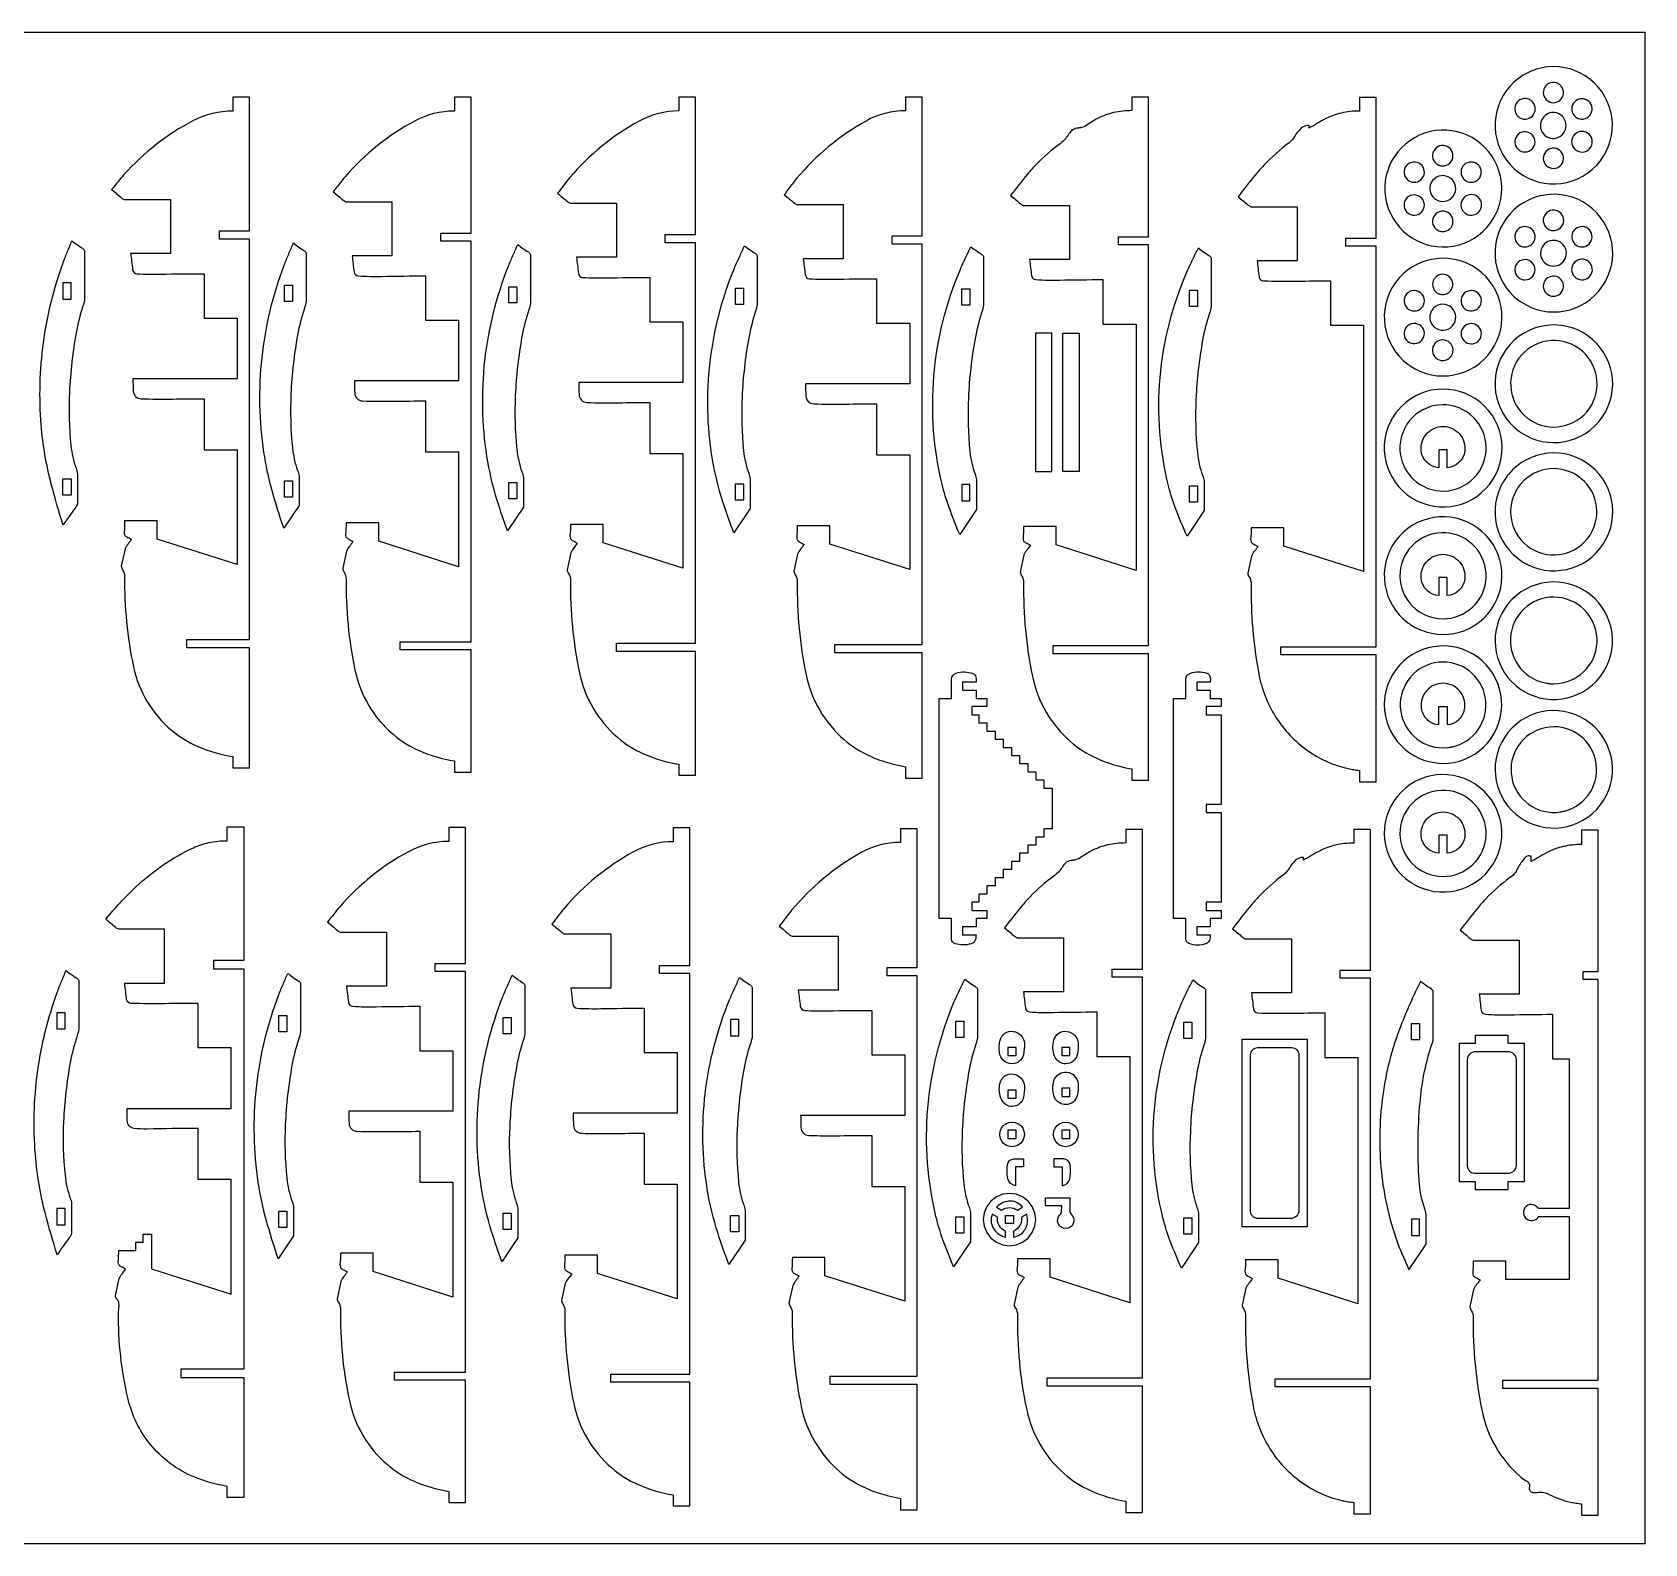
# Model space of a CAD drawing. Extents: x -115 to 90, y -19 to 73.
# Drawn here: x -8.9 to 90, y -19.3 to 73.4 of the extents above; entities that cross this region are included whole.
import ezdxf

# ---------------------------------------------------------------- set-up
doc = ezdxf.new("R2010")
doc.units = 0
doc.header["$MEASUREMENT"] = 0
doc.layers.get('0').update_dxf_attribs({"linetype": 'CONTINUOUS'})
doc.layers.add('LAYER_1', color=18, linetype='CONTINUOUS')

msp = doc.modelspace()

# ---------------------------------------------------------------- linework, layer by layer
msp.add_lwpolyline([(89.953, 73.396), (89.953, -19.314), (-114.925, -19.314), (-114.925, 73.396)], close=True)
at = {"layer": 'LAYER_1'}
for points in [[(82.505, 70.761, 0.988009), (86.166, 64.57, 0.987952), (82.656, 70.848, 0.00606), (82.58, 70.806, 0.006032)], [(84.229, 69.087, 0.951083), (84.536, 70.287, 0.952097), (84.111, 69.123, 0.024539), (84.17, 69.102, 0.025072)], [(3.391, 28.964), (3.391, 28.273), (4.412, 28.273), (4.412, 35.642), (0.563, 35.642), (0.563, 36.142), (4.412, 36.142), (4.412, 60.71), (2.563, 60.71), (2.563, 61.21), (4.412, 61.21), (4.412, 69.417), (3.391, 69.417), (3.391, 68.562, 0.120914), (0.943, 67.962, 0.090688), (-3.29, 64.661, 0.01458), (-3.673, 64.205, -0.00486), (-4.047, 63.742, -0.016502), (-3.436, 63.234, 0.09933), (-3.264, 63.134), (-0.436, 63.134), (-0.436, 59.817), (-2.881, 59.817, 0.001901), (-2.761, 58.837, 0.360444), (-2.491, 58.584, 0.020886), (-1.053, 58.555, -0.005414), (1.62, 58.584), (1.62, 55.859), (3.646, 55.859), (3.646, 52.147), (-2.738, 52.147, 0.008503), (-2.721, 51.394, 0.393252), (-2.238, 50.914, 0.012272), (-0.309, 50.898, -0.004091), (1.62, 50.914), (1.62, 47.79), (3.646, 47.79), (3.646, 40.748), (-1.25, 42.311), (-1.25, 43.432), (-3.247, 43.432, -0.024568), (-3.281, 42.738, 0.148453), (-3.247, 42.567, 0.167335), (-3.118, 42.447, -0.043011), (-2.831, 42.29, -0.023258), (-3.041, 42.005, 0.069876), (-3.223, 41.702), (-3.455, 40.649, 0.112299), (-3.372, 40.427, -0.149806), (-3.249, 40.006, 0.056062), (-2.704, 34.473, 0.166377), (-0.373, 30.585, 0.07368), (1.231, 29.593, 0.061659)], [(16.97, 28.697), (16.97, 28.004), (17.991, 28.004), (17.991, 35.509), (13.642, 35.509), (13.642, 36.009), (17.991, 36.009), (17.991, 60.576), (16.142, 60.576), (16.142, 61.076), (17.991, 61.076), (17.991, 69.417), (16.97, 69.417), (16.97, 68.562, 0.123894), (14.533, 67.949, 0.091131), (10.289, 64.553, 0.014529), (9.906, 64.084, -0.004843), (9.532, 63.608, -0.016502), (10.143, 63.101, 0.09933), (10.315, 63.001), (13.143, 63.001), (13.143, 59.683), (10.699, 59.683, 0.001901), (10.818, 58.703, 0.360444), (11.088, 58.45, 0.020886), (12.527, 58.421, -0.005414), (15.199, 58.45), (15.199, 55.726), (17.225, 55.726), (17.225, 52.013), (10.841, 52.013, 0.008503), (10.858, 51.26, 0.393252), (11.341, 50.78, 0.012272), (13.27, 50.765, -0.004091), (15.199, 50.78), (15.199, 47.656), (17.225, 47.656), (17.225, 40.615), (12.329, 42.177), (12.329, 43.299), (10.332, 43.299, -0.024568), (10.298, 42.605, 0.148453), (10.332, 42.434, 0.167335), (10.462, 42.314, -0.043011), (10.748, 42.156, -0.023258), (10.538, 41.871, 0.069876), (10.356, 41.568), (10.125, 40.515, 0.111597), (10.207, 40.293, -0.149055), (10.33, 39.87, 0.055297), (10.875, 34.265, 0.165637), (13.206, 30.338, 0.074052), (14.812, 29.333, 0.062267)], [(30.728, 28.498), (30.728, 27.829), (31.749, 27.829), (31.749, 35.416), (26.9, 35.416), (26.9, 35.916), (31.749, 35.916), (31.749, 60.483), (29.9, 60.483), (29.9, 60.983), (31.749, 60.983), (31.749, 69.423), (30.728, 69.423), (30.728, 68.57, 0.126119), (28.299, 67.947, 0.091419), (24.047, 64.479, 0.014484), (23.664, 64.001, -0.004828), (23.29, 63.515, -0.016502), (23.901, 63.008, 0.09933), (24.073, 62.907), (26.901, 62.907), (26.901, 59.59), (24.457, 59.59, 0.001901), (24.576, 58.61, 0.360444), (24.846, 58.357, 0.020886), (26.285, 58.328, -0.005414), (28.957, 58.357), (28.957, 55.633), (30.983, 55.633), (30.983, 51.92), (24.599, 51.92, 0.008503), (24.616, 51.167, 0.393252), (25.099, 50.687, 0.012272), (27.028, 50.671, -0.004091), (28.957, 50.687), (28.957, 47.563), (30.983, 47.563), (30.983, 40.522), (26.087, 42.084), (26.087, 43.206), (24.09, 43.206, -0.024568), (24.056, 42.512, 0.148453), (24.09, 42.34, 0.167335), (24.22, 42.22, -0.043011), (24.506, 42.063, -0.023258), (24.296, 41.778, 0.069876), (24.114, 41.475), (23.883, 40.422, 0.111047), (23.965, 40.199, -0.148469), (24.088, 39.774, 0.054707), (24.632, 34.113, 0.165051), (26.964, 30.154, 0.074339), (28.572, 29.14, 0.062744)], [(44.63, 28.343), (44.63, 27.651), (45.651, 27.651), (45.651, 35.333), (40.302, 35.333), (40.302, 35.833), (45.651, 35.833), (45.651, 60.4), (43.802, 60.4), (43.802, 60.9), (45.651, 60.9), (45.651, 69.417), (44.63, 69.417), (44.63, 68.581, 0.128191), (42.209, 67.95, 0.091656), (37.949, 64.415, 0.014439), (37.566, 63.927, -0.004813), (37.192, 63.432, -0.016502), (37.803, 62.925, 0.09933), (37.975, 62.824), (40.803, 62.824), (40.803, 59.507), (38.359, 59.507, 0.001901), (38.478, 58.527, 0.360444), (38.748, 58.274, 0.020886), (40.187, 58.245, -0.005414), (42.859, 58.274), (42.859, 55.55), (44.885, 55.55), (44.885, 51.837), (38.501, 51.837, 0.008503), (38.518, 51.084, 0.393252), (39.001, 50.604, 0.012272), (40.93, 50.588, -0.004091), (42.859, 50.604), (42.859, 47.48), (44.885, 47.48), (44.885, 40.439), (39.989, 42.001), (39.989, 43.123), (37.992, 43.123, -0.024568), (37.958, 42.429, 0.148453), (37.992, 42.258, 0.167335), (38.122, 42.137, -0.043011), (38.408, 41.98, -0.023258), (38.198, 41.695, 0.069876), (38.016, 41.392), (37.785, 40.339, 0.110668), (37.867, 40.115, -0.148065), (37.99, 39.69, 0.054306), (38.534, 33.989, 0.164645), (40.866, 30.009, 0.074533), (42.475, 28.987, 0.063073)], [(58.507, 28.215), (58.507, 27.523), (59.528, 27.523), (59.528, 35.28), (53.679, 35.28), (53.679, 35.78), (59.528, 35.78), (59.528, 60.348), (57.679, 60.348), (57.679, 60.848), (59.528, 60.848), (59.528, 69.417), (58.507, 69.417), (58.507, 68.587, 0.055186), (57.387, 68.463, 0.062108), (56.444, 68.124, 0.040613), (55.797, 67.728, -0.093941), (55.428, 67.552, -0.04904), (55.231, 67.521, 0.136038), (54.882, 67.401, 0.102185), (54.649, 67.159, -0.031844), (54.452, 66.887, -0.063453), (54.101, 66.557, 0.043886), (52.646, 65.292, 0.019557), (52.104, 64.686, 0.009538), (51.069, 63.379, -0.016502), (51.68, 62.872, 0.09933), (51.852, 62.772), (54.68, 62.772), (54.68, 59.455), (52.235, 59.455, 0.001901), (52.355, 58.475, 0.360444), (52.624, 58.222, 0.020886), (54.063, 58.193, -0.005414), (56.736, 58.222), (56.736, 55.497), (58.762, 55.497), (58.762, 40.386), (53.865, 41.948), (53.865, 43.07), (51.869, 43.07, -0.024568), (51.835, 42.376, 0.148453), (51.869, 42.205, 0.167335), (51.998, 42.085, -0.043011), (52.285, 41.927, -0.023258), (52.075, 41.643, 0.069876), (51.893, 41.34), (51.661, 40.286, 0.110282), (51.744, 40.062, -0.147653), (51.867, 39.635, 0.053899), (52.411, 33.894, 0.164226), (54.743, 29.892, 0.07473), (56.354, 28.864, 0.063409)], [(72.459, 28.114), (72.459, 27.421), (73.481, 27.421), (73.481, 35.205), (67.632, 35.205), (67.632, 35.705), (73.481, 35.705), (73.481, 60.273), (71.632, 60.273), (71.632, 60.773), (73.481, 60.773), (73.481, 69.39), (72.459, 69.39), (72.459, 68.563, 0.055709), (71.34, 68.437, 0.062568), (70.396, 68.096, 0.016607), (69.885, 67.812, -0.005535), (69.38, 67.518), (69.38, 67.685, 0.187803), (68.866, 67.484, 0.077073), (68.49, 67.014, -0.099826), (68.147, 66.622, 0.038946), (66.598, 65.236, 0.019538), (66.057, 64.624, 0.009517), (65.021, 63.304, -0.016502), (65.632, 62.797, 0.09933), (65.804, 62.697), (68.633, 62.697), (68.633, 59.38), (66.188, 59.38, 0.001354), (66.305, 58.396, 0.370222), (66.577, 58.147, 0.011951), (68.633, 58.13, -0.003984), (70.689, 58.147), (70.689, 55.422), (72.715, 55.422), (72.715, 40.311), (67.818, 41.873), (67.818, 42.995), (65.821, 42.995, -0.024568), (65.787, 42.301, 0.148453), (65.821, 42.13, 0.167335), (65.951, 42.01, -0.043011), (66.237, 41.852, -0.023258), (66.028, 41.568, 0.069876), (65.845, 41.265), (65.614, 40.211, 0.110147), (65.697, 39.987, -0.14751), (65.819, 39.56, 0.048821), (66.284, 34.066, 0.095133), (67.318, 31.412, 0.097671), (69.267, 29.345, 0.101051), (71.777, 28.228, 0.019106), (72.117, 28.167, -0.006368)], [(82.296, 68.15, 0.950953), (82.98, 69.209, 0.951079), (82.193, 68.224, 0.025074), (82.243, 68.184, 0.02514)], [(86.32, 69.276, 0.95326), (85.828, 68.13, 0.952598), (86.428, 69.224, 0.024277), (86.375, 69.252, 0.023929)], [(83.698, 68.125, 0.770665), (84.673, 66.956, 0.751593), (84.435, 68.47, 0.141818), (84.036, 68.408, 0.129519)], [(80.901, 65.207, 0.927864), (74.129, 62.923, 0.927971), (81.165, 64.173, 0.03736), (81.072, 64.7, 0.037418)], [(82.281, 66.142, 0.952593), (82.98, 67.166, 0.95157), (82.184, 66.215, 0.024816), (82.23, 66.177, 0.024279)], [(85.788, 66.133, 0.975077), (86.449, 67.214, 0.97506), (85.735, 66.168, 0.012628), (85.761, 66.15, 0.012619)], [(77.217, 65.304, 0.976251), (77.943, 66.326, 0.976386), (77.169, 65.34, 0.011948), (77.193, 65.321, 0.012017)], [(84.111, 65.09, 0.952097), (84.65, 66.211, 0.952996), (84.005, 65.148, 0.024067), (84.057, 65.116, 0.024539)], [(75.454, 64.308, 0.975058), (76.209, 65.301, 0.975249), (75.405, 64.347, 0.012531), (75.429, 64.326, 0.012628)], [(78.986, 64.281, 0.976042), (79.661, 65.326, 0.975782), (78.936, 64.315, 0.012257), (78.96, 64.298, 0.012124)], [(77.124, 63.149, 0.976252), (78.044, 64.444, 0.976388), (77.063, 63.195, 0.011947), (77.093, 63.171, 0.012016)], [(75.493, 62.265, 0.976043), (76.168, 63.309, 0.975784), (75.443, 62.299, 0.012256), (75.467, 62.281, 0.012124)], [(79, 62.256, 0.975077), (79.661, 63.337, 0.97506), (78.946, 62.291, 0.012628), (78.973, 62.273, 0.012619)], [(82.359, 56.856, 0.988058), (86.471, 62.788, 0.988098), (82.218, 56.957, 0.005987), (82.288, 56.906, 0.006007)], [(77.217, 61.271, 0.976253), (77.943, 62.293, 0.976387), (77.169, 61.307, 0.011947), (77.193, 61.288, 0.012016)], [(84.005, 61.34, 0.976251), (84.732, 62.361, 0.976386), (83.957, 61.376, 0.011948), (83.981, 61.357, 0.012017)], [(82.711, 60.233, 0.953254), (82.564, 61.472, 0.952591), (82.591, 60.225, 0.02428), (82.651, 60.226, 0.023933)], [(85.882, 60.264, 0.953252), (86.374, 61.411, 0.952591), (85.774, 60.317, 0.02428), (85.826, 60.288, 0.023933)], [(-7.02, 43.17, -0.013239), (-7.744, 45.668, -0.043697), (-8.362, 49.308, -0.053791), (-8.227, 54.348, -0.053644), (-7.019, 59.257, -0.011454), (-6.757, 59.932, 0.003818), (-6.483, 60.603, 0.022773), (-5.834, 60.145, -0.137471), (-5.7, 59.995), (-5.7, 57.016, -0.040609), (-5.802, 56.602, 0.035851), (-6.224, 54.953, 0.033236), (-6.632, 51.336, 0.03671), (-6.541, 48.04, 0.061524), (-6.226, 46.656, -0.045424), (-6.136, 46.313), (-6.136, 44.494, -0.088476), (-6.281, 44.21, 0.014709)], [(6.514, 42.969, -0.013442), (5.778, 45.347, -0.031361), (5.293, 47.618, -0.063908), (5.176, 53.425, -0.063498), (6.533, 59.111, -0.011797), (6.809, 59.792, 0.003932), (7.096, 60.47, 0.022773), (7.746, 60.011, -0.137471), (7.879, 59.862), (7.879, 56.882, -0.040609), (7.777, 56.469, 0.035851), (7.355, 54.819, 0.033236), (6.947, 51.202, 0.03671), (7.038, 47.907, 0.061524), (7.353, 46.523, -0.045424), (7.443, 46.18), (7.443, 44.361)], [(20.227, 42.808, -0.011516), (19.598, 44.667, -0.0375), (18.964, 47.397, -0.06631), (18.841, 53.256, -0.065612), (20.264, 59.004, -0.012128), (20.553, 59.693, 0.004042), (20.854, 60.376, 0.022773), (21.504, 59.918, -0.137471), (21.637, 59.769), (21.637, 56.789, -0.040609), (21.535, 56.376, 0.035851), (21.113, 54.726, 0.033236), (20.705, 51.109, 0.03671), (20.796, 47.814, 0.061524), (21.111, 46.43, -0.045424), (21.201, 46.086), (21.201, 44.268)], [(83.977, 59.145, 0.76203), (85.035, 60.246, 0.762047), (83.563, 59.841, 0.135044), (83.674, 59.436, 0.135054)], [(34.102, 42.684, -0.010872), (33.434, 44.596, -0.038507), (32.776, 47.314, -0.069407), (32.649, 53.164, -0.068298), (34.138, 58.921, -0.012539), (34.441, 59.61, 0.004179), (34.756, 60.294, 0.022773), (35.406, 59.835, -0.137471), (35.539, 59.686), (35.539, 56.706, -0.040609), (35.437, 56.293, 0.035851), (35.015, 54.643, 0.033236), (34.607, 51.026, 0.03671), (34.698, 47.731, 0.061524), (35.013, 46.347, -0.045424), (35.103, 46.004), (35.103, 44.185)], [(47.951, 42.591, -0.010271), (47.3, 44.254, -0.02917), (46.871, 45.671, -0.080322), (46.368, 52.301, -0.079073), (47.99, 58.855, -0.01281), (48.305, 59.551, 0.00427), (48.633, 60.241, 0.022773), (49.282, 59.782, -0.137471), (49.416, 59.633), (49.416, 56.653, -0.040609), (49.314, 56.24, 0.035851), (48.892, 54.59, 0.033236), (48.484, 50.973, 0.03671), (48.575, 47.678, 0.061524), (48.89, 46.294, -0.045424), (48.98, 45.951), (48.98, 44.132)], [(61.889, 42.493, -0.011294), (61.209, 44.139, -0.031243), (60.757, 45.569, -0.083122), (60.237, 52.205, -0.081524), (61.918, 58.778, -0.013123), (62.245, 59.475, 0.004374), (62.585, 60.166, 0.022773), (63.235, 59.707, -0.137471), (63.368, 59.558), (63.368, 56.578, -0.040609), (63.266, 56.165, 0.035851), (62.845, 54.515, 0.033236), (62.437, 50.898, 0.03671), (62.527, 47.603, 0.061524), (62.842, 46.219, -0.045424), (62.932, 45.876), (62.932, 44.057)], [(75.571, 52.932, 0.988058), (79.683, 58.864, 0.988098), (75.43, 53.032, 0.005987), (75.5, 52.981, 0.006007)], [(82.281, 58.3, 0.952593), (82.98, 59.324, 0.95157), (82.184, 58.374, 0.024816), (82.23, 58.335, 0.024279)], [(85.845, 58.263, 0.950904), (86.424, 59.393, 0.950919), (85.735, 58.327, 0.025158), (85.788, 58.292, 0.025166)], [(77.381, 57.336, 0.975507), (77.778, 58.511, 0.975784), (77.323, 57.357, 0.012257), (77.352, 57.346, 0.012399)], [(84.111, 57.249, 0.952097), (84.65, 58.369, 0.952996), (84.005, 57.307, 0.024067), (84.057, 57.275, 0.024539)], [(75.777, 57.548, 0.976251), (75.834, 56.301, 0.976041), (75.837, 57.55, 0.012125), (75.807, 57.55, 0.012017)], [(79.587, 57.487, 0.976254), (79.013, 56.377, 0.976045), (79.64, 57.458, 0.012123), (79.614, 57.473, 0.012015)], [(76.956, 56.42, 0.976389), (78.159, 55.378, 0.976435), (77.007, 56.476, 0.011923), (76.98, 56.449, 0.011947)], [(75.623, 55.502, 0.975244), (75.986, 54.316, 0.975502), (75.683, 55.518, 0.012401), (75.652, 55.511, 0.012533)], [(79.78, 54.493, 0.975245), (78.873, 55.339, 0.975503), (79.737, 54.449, 0.0124), (79.759, 54.471, 0.012532)], [(82.36, 48.844, 0.988058), (86.47, 54.774, 0.988098), (82.219, 48.944, 0.005987), (82.289, 48.893, 0.006007)], [(77.502, 54.522, 0.975054), (77.598, 53.26, 0.975033), (77.566, 54.525, 0.012641), (77.534, 54.524, 0.012631)], [(82.895, 49.637, 0.988058), (85.916, 53.994, 0.988098), (82.792, 49.711, 0.005987), (82.843, 49.673, 0.006007)], [(74.7, 50.057, 0.988098), (80.434, 45.661, 0.988127), (74.807, 50.193, 0.005972), (74.753, 50.125, 0.005987)], [(75.324, 49.273, 0.988009), (79.811, 46.472, 0.988058), (75.393, 49.38, 0.006007), (75.358, 49.327, 0.006032)], [(77.334, 46.681, -0.359653), (76.25, 47.707, -0.450586), (77.584, 49.216, -0.450586), (78.918, 47.707, -0.359653), (77.834, 46.681), (77.834, 47.789), (77.334, 47.789)], [(81.488, 46.14, 0.988098), (87.222, 41.744, 0.988127), (81.595, 46.276, 0.005972), (81.541, 46.208, 0.005987)], [(82.112, 45.356, 0.988009), (86.599, 42.555, 0.988058), (82.181, 45.463, 0.006007), (82.146, 45.41, 0.006032)], [(75.571, 37.078, 0.988058), (79.682, 43.008, 0.988098), (75.43, 37.178, 0.005987), (75.5, 37.127, 0.006007)], [(76.325, 37.739, 0.976041), (78.956, 42.316, 0.97625), (76.107, 37.871, 0.012018), (76.215, 37.802, 0.012125)], [(77.834, 38.84), (77.834, 39.948), (77.334, 39.948), (77.334, 38.84, -0.359653), (76.25, 39.865, -0.450586), (77.584, 41.374, -0.450586), (78.918, 39.865, -0.359653)], [(82.506, 32.996, 0.988009), (86.32, 39.107, 0.988058), (82.36, 33.09, 0.006007), (82.432, 33.042, 0.006032)], [(84.372, 33.432, 0.951003), (84.639, 38.734, 0.950547), (83.839, 33.486, 0.025353), (84.103, 33.446, 0.025114)], [(74.004, 32.517, 0.987451), (81.157, 31.699, 0.987494), (74.026, 32.697, 0.006292), (74.014, 32.607, 0.006314)], [(78.37, 29.626, 0.951154), (77.064, 34.711, 0.951092), (77.854, 29.521, 0.025067), (78.114, 29.561, 0.025034)], [(47.452, 19.035), (46.702, 19.035), (46.702, 32.534), (47.452, 32.534), (47.452, 33.713, -0.318505), (47.728, 34.082, -0.166858), (48.765, 34.065, -0.271814), (48.948, 33.844, -0.055395), (48.956, 33.689, 0.018448), (48.952, 33.534), (48.119, 33.534), (48.119, 33.034), (48.952, 33.034), (48.952, 32.534), (49.619, 32.534), (49.619, 32.034), (48.694, 32.034), (48.694, 31.534), (49.119, 31.534), (49.119, 31.034), (49.619, 31.034), (49.619, 30.534), (50.119, 30.534), (50.119, 30.034), (50.619, 30.034), (50.619, 29.534), (51.119, 29.534), (51.119, 29.034), (51.619, 29.034), (51.619, 28.534), (52.119, 28.534), (52.119, 28.034), (52.619, 28.034), (52.619, 27.534), (53.119, 27.534), (53.119, 27.034), (53.619, 27.034), (53.619, 24.535), (53.119, 24.535), (53.119, 24.035), (52.619, 24.035), (52.619, 23.535), (52.119, 23.535), (52.119, 23.035), (51.619, 23.035), (51.619, 22.535), (51.119, 22.535), (51.119, 22.035), (50.619, 22.035), (50.619, 21.535), (50.119, 21.535), (50.119, 21.035), (49.619, 21.035), (49.619, 20.535), (49.119, 20.535), (49.119, 20.035), (48.694, 20.035), (48.694, 19.535), (49.619, 19.535), (49.619, 19.035), (48.952, 19.035), (48.952, 18.535), (48.119, 18.535), (48.119, 18.035), (48.952, 18.035, -0.058741), (48.915, 17.751, -0.262403), (48.663, 17.487, -0.151606), (47.665, 17.492, -0.313078), (47.452, 17.767)], [(61.817, 19.035), (61.067, 19.035), (61.067, 32.534), (61.817, 32.534), (61.817, 33.712, -0.315468), (62.092, 34.083, -0.159693), (63.096, 34.088, -0.311948), (63.317, 33.802, -0.019147), (63.319, 33.668, 0.006382), (63.317, 33.534), (62.484, 33.534), (62.484, 33.034), (63.317, 33.034), (63.317, 32.534), (63.984, 32.534), (63.984, 32.034), (63.059, 32.034), (63.059, 31.534), (63.984, 31.534), (63.984, 26.035), (63.059, 26.035), (63.059, 25.535), (63.984, 25.535), (63.984, 20.035), (63.059, 20.035), (63.059, 19.535), (63.984, 19.535), (63.984, 19.035), (63.317, 19.035), (63.317, 18.535), (62.484, 18.535), (62.484, 18.035), (63.317, 18.035, -0.076057), (63.267, 17.709, -0.22246), (63.083, 17.507, -0.195575), (62.007, 17.502, -0.292641), (61.817, 17.767)], [(77.334, 30.927), (77.334, 32.035), (77.834, 32.035), (77.834, 30.927, 0.358569), (78.916, 31.955, 0.450586), (77.584, 33.462, 0.450586), (76.25, 31.953, 0.359653)], [(82.506, 25.107, 0.988009), (86.32, 31.218, 0.988058), (82.36, 25.201, 0.006007), (82.432, 25.153, 0.006032)], [(85.032, 25.626, 0.975264), (83.852, 30.741, 0.975245), (84.775, 25.573, 0.012533), (84.904, 25.597, 0.012523)], [(75.717, 21.183, 0.988009), (79.532, 27.293, 0.988058), (75.571, 21.276, 0.006007), (75.644, 21.229, 0.006032)], [(76.325, 21.937, 0.976041), (78.956, 26.514, 0.97625), (76.107, 22.069, 0.012018), (76.215, 22, 0.012125)], [(77.834, 23.038), (77.834, 24.146), (77.334, 24.146), (77.334, 23.038, -0.359653), (76.25, 24.064, -0.450586), (77.584, 25.573, -0.450586), (78.916, 24.066, -0.358569)], [(3.03, -16.483), (3.03, -15.792, -0.056886), (1.055, -15.237, -0.127756), (-1.703, -13.175, -0.110695), (-3.031, -10.455, -0.061941), (-3.62, -5.122, -0.033287), (-3.595, -4.81, 0.097482), (-3.61, -4.498, 0.135264), (-3.718, -4.305, -0.162894), (-3.815, -4.107), (-3.584, -3.054, -0.069876), (-3.401, -2.751, 0.023258), (-3.192, -2.466, 0.043011), (-3.478, -2.309, -0.167335), (-3.607, -2.189, -0.148453), (-3.642, -2.017, 0.024568), (-3.607, -1.324), (-2.569, -1.324), (-2.569, -0.824), (-2.111, -0.824), (-2.111, -0.324), (-1.611, -0.324), (-1.611, -2.445), (3.286, -4.007), (3.286, 3.034), (1.26, 3.034), (1.26, 6.158, 0.006), (-1.879, 6.12, -0.038744), (-2.664, 6.162, -0.373498), (-3.095, 6.649, -0.002521), (-3.098, 7.391), (3.286, 7.391), (3.286, 11.103), (1.26, 11.103), (1.26, 13.828, 0.003984), (-0.796, 13.812, -0.011951), (-2.852, 13.828, -0.370222), (-3.124, 14.077, -0.001354), (-3.241, 15.061), (-0.796, 15.061), (-0.796, 18.378), (-3.625, 18.378, -0.09933), (-3.797, 18.479, 0.016502), (-4.408, 18.986, -0.0307), (-2.552, 20.977, -0.080375), (0.967, 23.378, -0.058507), (1.906, 23.691, -0.051201), (3.03, 23.807), (3.03, 24.661), (4.052, 24.661), (4.052, 16.454), (2.203, 16.454), (2.203, 15.954), (4.052, 15.954), (4.052, -8.614), (0.203, -8.614), (0.203, -9.114), (4.052, -9.114), (4.052, -16.483)], [(16.625, -16.1), (16.625, -16.792), (17.646, -16.792), (17.646, -9.288), (13.297, -9.288), (13.297, -8.788), (17.646, -8.788), (17.646, 15.78), (15.797, 15.78), (15.797, 16.28), (17.646, 16.28), (17.646, 24.62), (16.625, 24.62), (16.625, 23.765, 0.123894), (14.188, 23.152, 0.091131), (9.944, 19.757, 0.014529), (9.561, 19.288, -0.004843), (9.187, 18.811, -0.016502), (9.798, 18.304, 0.09933), (9.97, 18.204), (12.798, 18.204), (12.798, 14.886), (10.353, 14.886, 0.001901), (10.473, 13.906, 0.360444), (10.743, 13.653, 0.020886), (12.181, 13.624, -0.005414), (14.854, 13.653), (14.854, 10.929), (16.88, 10.929), (16.88, 7.216), (10.496, 7.216, 0.008503), (10.513, 6.463, 0.393252), (10.996, 5.983, 0.012272), (12.925, 5.968, -0.004091), (14.854, 5.983), (14.854, 2.859), (16.88, 2.859), (16.88, -4.182), (11.984, -2.62), (11.984, -1.498), (9.987, -1.498, -0.024568), (9.953, -2.192, 0.148453), (9.987, -2.363, 0.167335), (10.116, -2.483, -0.043011), (10.403, -2.641, -0.023258), (10.193, -2.926, 0.069876), (10.011, -3.229), (9.779, -4.282, 0.111597), (9.862, -4.504, -0.149055), (9.985, -4.927, 0.055297), (10.53, -10.532, 0.165637), (12.861, -14.459, 0.074052), (14.467, -15.464, 0.062267)], [(30.383, -16.323), (30.383, -16.992), (31.404, -16.992), (31.404, -9.406), (26.555, -9.406), (26.555, -8.906), (31.404, -8.906), (31.404, 15.662), (29.555, 15.662), (29.555, 16.162), (31.404, 16.162), (31.404, 24.602), (30.383, 24.602), (30.383, 23.749, 0.126119), (27.954, 23.126, 0.091419), (23.702, 19.658, 0.014484), (23.319, 19.18, -0.004828), (22.945, 18.694, -0.016502), (23.556, 18.187, 0.09933), (23.728, 18.086), (26.557, 18.086), (26.557, 14.769), (24.112, 14.769, 0.001901), (24.231, 13.789, 0.360444), (24.501, 13.536, 0.020886), (25.94, 13.507, -0.005414), (28.612, 13.536), (28.612, 10.811), (30.638, 10.811), (30.638, 7.099), (24.254, 7.099, 0.008503), (24.271, 6.346, 0.393252), (24.754, 5.866, 0.012272), (26.683, 5.85, -0.004091), (28.612, 5.866), (28.612, 2.742), (30.638, 2.742), (30.638, -4.299), (25.742, -2.737), (25.742, -1.615), (23.745, -1.615, -0.024568), (23.711, -2.309, 0.148453), (23.745, -2.481, 0.167335), (23.875, -2.601, -0.043011), (24.161, -2.758, -0.023258), (23.951, -3.043, 0.069876), (23.769, -3.346), (23.538, -4.399, 0.111047), (23.62, -4.622, -0.148469), (23.743, -5.047, 0.054707), (24.288, -10.708, 0.165051), (26.619, -14.667, 0.074339), (28.227, -15.681, 0.062744)], [(44.328, -16.532), (44.328, -17.224), (45.35, -17.224), (45.35, -9.542), (40.001, -9.542), (40.001, -9.042), (45.35, -9.042), (45.35, 15.526), (43.501, 15.526), (43.501, 16.026), (45.35, 16.026), (45.35, 24.542), (44.328, 24.542), (44.328, 23.707, 0.128191), (41.907, 23.076, 0.091656), (37.648, 19.54, 0.014439), (37.264, 19.053, -0.004813), (36.89, 18.558, -0.016502), (37.501, 18.05, 0.09933), (37.673, 17.95), (40.502, 17.95), (40.502, 14.633), (38.057, 14.633, 0.001901), (38.177, 13.653, 0.360444), (38.446, 13.4, 0.020886), (39.885, 13.371, -0.005414), (42.558, 13.4), (42.558, 10.675), (44.584, 10.675), (44.584, 6.963), (38.2, 6.963, 0.008503), (38.217, 6.21, 0.393252), (38.7, 5.73, 0.012272), (40.629, 5.714, -0.004091), (42.558, 5.73), (42.558, 2.606), (44.584, 2.606), (44.584, -4.436), (39.687, -2.873), (39.687, -1.752), (37.691, -1.752, -0.024568), (37.657, -2.446, 0.148453), (37.691, -2.617, 0.167335), (37.82, -2.737, -0.043011), (38.107, -2.894, -0.023258), (37.897, -3.179, 0.069876), (37.714, -3.482), (37.483, -4.535, 0.110668), (37.566, -4.759, -0.148065), (37.689, -5.185, 0.054306), (38.233, -10.885, 0.164645), (40.565, -14.865, 0.074533), (42.174, -15.887, 0.063073)], [(58.133, -16.703), (58.133, -17.394), (59.155, -17.394), (59.155, -9.638), (53.306, -9.638), (53.306, -9.138), (59.155, -9.138), (59.155, 15.43), (57.306, 15.43), (57.306, 15.93), (59.155, 15.93), (59.155, 24.499), (58.133, 24.499), (58.133, 23.669, 0.055186), (57.013, 23.545, 0.062108), (56.07, 23.206, 0.040613), (55.423, 22.81, -0.093941), (55.054, 22.635, -0.04904), (54.858, 22.603, 0.136038), (54.508, 22.483, 0.102185), (54.276, 22.241, -0.031844), (54.079, 21.969, -0.063453), (53.728, 21.639, 0.043886), (52.272, 20.375, 0.019557), (51.731, 19.768, 0.009538), (50.695, 18.462, -0.016502), (51.306, 17.954, 0.09933), (51.478, 17.854), (54.307, 17.854), (54.307, 14.537), (51.862, 14.537, 0.001901), (51.982, 13.557, 0.360444), (52.251, 13.304, 0.020886), (53.69, 13.275, -0.005414), (56.363, 13.304), (56.363, 10.579), (58.389, 10.579), (58.389, -4.531), (53.492, -2.969), (53.492, -1.848), (51.496, -1.848, -0.024568), (51.462, -2.541, 0.148453), (51.496, -2.713, 0.167335), (51.625, -2.833, -0.043011), (51.912, -2.99, -0.023258), (51.702, -3.275, 0.069876), (51.519, -3.578), (51.288, -4.631, 0.110282), (51.371, -4.856, -0.147653), (51.494, -5.282, 0.053899), (52.037, -11.023, 0.164226), (54.37, -15.026, 0.07473), (55.98, -16.054, 0.063409)], [(72.114, -16.787), (72.114, -17.48), (73.136, -17.48), (73.136, -9.696), (67.287, -9.696), (67.287, -9.196), (73.136, -9.196), (73.136, 15.372), (71.287, 15.372), (71.287, 15.872), (73.136, 15.872), (73.136, 24.489), (72.114, 24.489), (72.114, 23.662, 0.055709), (70.995, 23.537, 0.062568), (70.051, 23.195, 0.016607), (69.54, 22.912, -0.005535), (69.035, 22.618), (69.035, 22.784, 0.187803), (68.521, 22.584, 0.077073), (68.145, 22.113, -0.099826), (67.802, 21.722, 0.038946), (66.253, 20.335, 0.019538), (65.712, 19.723, 0.009517), (64.676, 18.404, -0.016502), (65.287, 17.896, 0.09933), (65.459, 17.796), (68.288, 17.796), (68.288, 14.479), (65.843, 14.479, 0.001354), (65.96, 13.495, 0.370222), (66.232, 13.246, 0.011951), (68.288, 13.23, -0.003984), (70.344, 13.246), (70.344, 10.521), (72.37, 10.521), (72.37, -4.589), (67.473, -3.027), (67.473, -1.906), (65.477, -1.906, -0.024568), (65.442, -2.599, 0.148453), (65.477, -2.771, 0.167335), (65.606, -2.891, -0.043011), (65.893, -3.048, -0.023258), (65.683, -3.333, 0.069876), (65.5, -3.636), (65.269, -4.689, 0.110147), (65.352, -4.914, -0.14751), (65.474, -5.341, 0.048821), (65.939, -10.835, 0.095133), (66.973, -13.489, 0.097671), (68.922, -15.555, 0.101051), (71.432, -16.672, 0.019106), (71.772, -16.734, -0.006368)], [(86.074, -16.873), (86.074, -17.566), (87.096, -17.566), (87.096, -9.782), (81.247, -9.782), (81.247, -9.282), (87.096, -9.282), (87.096, 15.286), (86.171, 15.286), (86.171, 15.786), (87.096, 15.786), (87.096, 24.449), (86.074, 24.449), (86.074, 23.576, 0.055709), (84.955, 23.451, 0.062568), (84.011, 23.109, 0.016607), (83.5, 22.826, -0.005535), (82.995, 22.532), (82.995, 22.864, -0.049838), (82.874, 22.877, 0.150512), (82.752, 22.864, 0.124327), (82.58, 22.735, 0.036164), (82.166, 22.136, 0.043033), (82.098, 21.995, -0.081), (82.02, 21.86, -0.063602), (81.669, 21.526, 0.043917), (80.213, 20.25, 0.019538), (79.672, 19.637, 0.009517), (78.636, 18.318, -0.016502), (79.247, 17.811, 0.09933), (79.419, 17.71), (82.248, 17.71), (82.248, 14.393), (79.803, 14.393, 0.001901), (79.923, 13.413, 0.360444), (80.192, 13.16, 0.020886), (81.631, 13.131, -0.005414), (84.304, 13.16), (84.304, 10.435), (85.317, 10.435), (85.317, 1.255), (83.447, 1.255, -0.111646), (83.351, 1.333, 0.299689), (82.885, 1.487, 0.493145), (82.581, 0.754, 0.493146), (83.368, 0.651, 0.106759), (83.403, 0.706, -0.190421), (83.447, 0.754), (85.317, 0.754), (85.317, -3.113), (81.433, -3.113), (81.433, -1.991), (79.437, -1.991, -0.024568), (79.403, -2.685, 0.148453), (79.437, -2.857, 0.167335), (79.566, -2.977, -0.043011), (79.853, -3.134, -0.023258), (79.643, -3.419, 0.069876), (79.46, -3.722), (79.229, -4.775, 0.110147), (79.312, -5, -0.14751), (79.435, -5.427, 0.053758), (79.978, -11.182, 0.16408), (82.311, -15.192, 0.05944), (82.69, -15.451, -0.160144), (82.863, -15.628, -0.183247), (82.882, -15.839, 0.455203), (83.096, -16.163, 0.077788), (83.43, -16.155, -0.104068), (83.764, -16.165, -0.060217), (84.088, -16.286, 0.065154), (85.392, -16.758, 0.019106), (85.732, -16.82, -0.006368)], [(-7.38, -1.586, -0.013239), (-8.104, 0.912, -0.043697), (-8.722, 4.552, -0.053791), (-8.588, 9.592, -0.053644), (-7.38, 14.501, -0.011454), (-7.117, 15.176, 0.003818), (-6.844, 15.847, 0.022773), (-6.194, 15.389, -0.137471), (-6.061, 15.24), (-6.061, 12.26, -0.040609), (-6.162, 11.846, 0.035851), (-6.584, 10.197, 0.033236), (-6.992, 6.58, 0.03671), (-6.902, 3.285, 0.061524), (-6.587, 1.901, -0.045424), (-6.497, 1.557), (-6.497, -0.261, -0.088476), (-6.642, -0.546, 0.014709)], [(6.169, -1.828, -0.013442), (5.433, 0.55, -0.031361), (4.948, 2.821, -0.063908), (4.831, 8.628, -0.063498), (6.188, 14.314, -0.011797), (6.464, 14.996, 0.003932), (6.751, 15.673, 0.022773), (7.4, 15.214, -0.137471), (7.534, 15.065), (7.534, 12.085, -0.040609), (7.432, 11.672, 0.035851), (7.01, 10.022, 0.033236), (6.602, 6.405, 0.03671), (6.693, 3.11, 0.061524), (7.008, 1.726, -0.045424), (7.098, 1.383), (7.098, -0.436)], [(19.882, -2.013, -0.011516), (19.253, -0.154, -0.0375), (18.619, 2.576, -0.06631), (18.497, 8.435, -0.065612), (19.919, 14.183, -0.012128), (20.208, 14.872, 0.004042), (20.509, 15.555, 0.022773), (21.159, 15.097, -0.137471), (21.292, 14.948), (21.292, 11.968, -0.040609), (21.19, 11.554, 0.035851), (20.768, 9.905, 0.033236), (20.36, 6.288, 0.03671), (20.451, 2.993, 0.061524), (20.766, 1.609, -0.045424), (20.856, 1.265), (20.856, -0.553)], [(33.8, -2.19, -0.010872), (33.133, -0.279, -0.038507), (32.475, 2.439, -0.069407), (32.347, 8.29, -0.068298), (33.837, 14.047, -0.012539), (34.14, 14.736, 0.004179), (34.454, 15.419, 0.022773), (35.104, 14.961, -0.137471), (35.237, 14.811), (35.237, 11.832, -0.040609), (35.136, 11.418, 0.035851), (34.714, 9.769, 0.033236), (34.306, 6.152, 0.03671), (34.397, 2.856, 0.061524), (34.712, 1.472, -0.045424), (34.801, 1.129), (34.801, -0.69)], [(47.578, -2.327, -0.010271), (46.927, -0.664, -0.02917), (46.498, 0.753, -0.080322), (45.995, 7.383, -0.079073), (47.616, 13.938, -0.01281), (47.932, 14.633, 0.00427), (48.259, 15.323, 0.022773), (48.909, 14.865, -0.137471), (49.042, 14.715), (49.042, 11.736, -0.040609), (48.941, 11.322, 0.035851), (48.519, 9.673, 0.033236), (48.111, 6.056, 0.03671), (48.202, 2.761, 0.061524), (48.517, 1.376, -0.045424), (48.606, 1.033), (48.606, -0.785)], [(61.544, -2.407, -0.011294), (60.865, -0.761, -0.031243), (60.412, 0.669, -0.083122), (59.892, 7.304, -0.081524), (61.573, 13.877, -0.013123), (61.901, 14.574, 0.004374), (62.24, 15.265, 0.022773), (62.89, 14.807, -0.137471), (63.023, 14.658), (63.023, 11.678, -0.040609), (62.922, 11.264, 0.035851), (62.5, 9.615, 0.033236), (62.092, 5.998, 0.03671), (62.182, 2.703, 0.061524), (62.498, 1.319, -0.045424), (62.587, 0.975), (62.587, -0.843)], [(75.492, -2.512), (76.547, -0.929), (76.547, 0.889, 0.040603), (76.444, 1.299, -0.066272), (76.117, 2.957, -0.037569), (76.176, 7.747, -0.052115), (76.834, 11.142, -0.028888), (76.916, 11.364, 0.062959), (76.983, 11.592), (76.983, 14.572, 0.137471), (76.85, 14.721, -0.022773), (76.2, 15.179, 0.022058), (74.995, 12.456, 0.061061), (73.868, 8.049, 0.05736), (73.804, 3.489, 0.060338), (74.755, -0.742, 0.019759), (75.112, -1.632, -0.006586)], [(50.624, 10.346, -0.158121), (50.388, 10.809, -0.105364), (50.428, 11.577, -0.375734), (51.231, 12.115, -0.358437), (51.916, 11.385, -0.074434), (51.857, 10.677, -0.347857), (51.159, 10.124, -0.198912)], [(54.258, 10.15, -0.242064), (53.77, 10.593, -0.156462), (53.722, 11.577, -0.375734), (54.525, 12.115, -0.358437), (55.21, 11.385, -0.074434), (55.151, 10.677, -0.347857), (54.454, 10.124, -0.065543)], [(65.916, 0.769, -0.086912), (65.819, 0.906, -0.089743), (65.778, 1.062), (65.778, 10.695, -0.178174), (65.916, 10.99, -0.178183), (66.211, 11.127), (68.321, 11.126, -0.177858), (68.616, 10.99, -0.177847), (68.753, 10.695), (68.753, 1.143, -0.412204), (68.229, 0.628), (66.275, 0.629, -0.089745), (66.068, 0.669, -0.10441)], [(79.276, 3.485, -0.121971), (79.141, 3.651, -0.107253), (79.087, 3.888), (79.087, 10.372, -0.412583), (79.611, 10.888), (81.561, 10.888, -0.195775), (81.912, 10.738, -0.195775), (82.068, 10.385), (82.068, 3.899, -0.412174), (81.545, 3.389), (79.586, 3.389, -0.072292), (79.409, 3.417, -0.086912)], [(50.428, 8.959, -0.375734), (51.231, 9.497, -0.358437), (51.916, 8.767, -0.074434), (51.857, 8.059, -0.347857), (51.159, 7.507, -0.283338), (50.538, 7.89, -0.184085)], [(54.075, 7.723, -0.200547), (53.72, 8.19, -0.130054), (53.722, 9.074, -0.375734), (54.525, 9.612, -0.358437), (55.21, 8.882, -0.074434), (55.151, 8.174, -0.347857), (54.454, 7.622, -0.131652)], [(51.872, 4.305), (51.872, 3.805), (51.372, 3.805), (51.372, 2.643, -0.31942), (50.903, 3.078, -0.087202), (50.877, 3.936, -0.363622), (51.277, 4.295, -0.00811)], [(54.226, 2.643, 0.31942), (54.696, 3.078, 0.087202), (54.722, 3.936, 0.363622), (54.321, 4.295, 0.00811), (53.726, 4.305), (53.726, 3.805), (54.226, 3.805)], [(50.199, 1.326), (50.515, 1.143, -0.165101), (51.003, 1.309, -0.165101), (51.492, 1.143), (51.808, 1.326, 0.228333), (51.071, 1.698, 0.203688), (50.221, 1.355, 0.049127), (50.209, 1.341, -0.016364)], [(54.204, 1.409), (53.204, 1.409), (53.204, 1.909), (54.704, 1.909, -0.000937), (54.702, 1.123, 0.19988), (54.807, 0.868, -0.668179), (54.454, 0.014, -0.668179), (54.1, 0.868, 0.196195), (54.202, 1.111, 0.002603)], [(50.753, -0.501), (50.753, -0.136, -0.165101), (50.366, 0.204, -0.165101), (50.265, 0.71), (49.949, 0.893, 0.228333), (49.995, 0.068, 0.203688), (50.717, -0.497, 0.049127), (50.735, -0.5, -0.016364)], [(51.253, -0.501, 0.228333), (51.944, -0.049, 0.203688), (52.072, 0.859, 0.049127), (52.066, 0.876, -0.016364), (52.058, 0.893), (51.742, 0.71, -0.165101), (51.641, 0.204, -0.165101), (51.253, -0.136)]]:
    msp.add_lwpolyline(points, format="xyb", close=True, dxfattribs=at)
for points in [[(-7.035, 57.016), (-6.535, 57.016), (-6.535, 58.016), (-7.035, 58.016)], [(6.544, 56.882), (6.544, 57.883), (7.044, 57.883), (7.044, 56.882)], [(20.302, 56.789), (20.302, 57.79), (20.802, 57.79), (20.802, 56.789)], [(34.204, 56.706), (34.204, 57.707), (34.704, 57.707), (34.704, 56.706)], [(48.081, 56.653), (48.081, 57.654), (48.581, 57.654), (48.581, 56.653)], [(62.033, 56.578), (62.033, 57.579), (62.533, 57.579), (62.533, 56.578)], [(52.607, 46.445), (53.608, 46.445), (53.608, 54.945), (52.607, 54.945)], [(54.278, 46.445), (54.278, 54.945), (55.279, 54.945), (55.279, 46.445)], [(-7.035, 45.01), (-7.035, 46.01), (-6.535, 46.01), (-6.535, 45.01)], [(6.544, 44.876), (6.544, 45.877), (7.044, 45.877), (7.044, 44.876)], [(20.302, 44.783), (20.302, 45.784), (20.802, 45.784), (20.802, 44.783)], [(34.204, 44.7), (34.204, 45.701), (34.704, 45.701), (34.704, 44.7)], [(48.081, 44.647), (48.581, 44.647), (48.581, 45.648), (48.081, 45.648)], [(62.033, 44.572), (62.033, 45.573), (62.533, 45.573), (62.533, 44.572)], [(-7.396, 12.26), (-6.896, 12.26), (-6.896, 13.26), (-7.396, 13.26)], [(6.199, 12.085), (6.199, 13.086), (6.699, 13.086), (6.699, 12.085)], [(19.957, 11.968), (19.957, 12.969), (20.457, 12.969), (20.457, 11.968)], [(33.902, 11.832), (34.402, 11.832), (34.402, 12.832), (33.902, 12.832)], [(47.707, 11.736), (47.707, 12.736), (48.207, 12.736), (48.207, 11.736)], [(61.688, 11.678), (61.688, 12.678), (62.188, 12.678), (62.188, 11.678)], [(75.648, 11.592), (75.648, 12.592), (76.148, 12.592), (76.148, 11.592)], [(78.587, 2.887), (78.587, 11.386), (79.586, 11.386), (79.586, 11.886), (81.561, 11.886), (81.561, 11.386), (82.56, 11.386), (82.56, 2.887), (81.561, 2.887), (81.561, 2.387), (79.586, 2.387), (79.586, 2.887)], [(50.909, 10.631), (51.409, 10.631), (51.409, 11.131), (50.909, 11.131)], [(54.204, 10.631), (54.704, 10.631), (54.704, 11.131), (54.204, 11.131)], [(65.278, 0.129), (65.278, 11.628), (69.251, 11.628), (69.252, 0.129)], [(50.909, 8.013), (51.409, 8.013), (51.409, 8.513), (50.909, 8.513)], [(54.204, 8.128), (54.704, 8.128), (54.704, 8.628), (54.204, 8.628)], [(50.781, 5.141), (50.624, 5.261), (50.504, 5.418), (50.429, 5.6), (50.403, 5.796), (50.429, 5.992), (50.504, 6.174), (50.624, 6.331), (50.781, 6.451), (50.964, 6.527), (51.159, 6.553), (51.355, 6.527), (51.538, 6.451), (51.694, 6.331), (51.815, 6.174), (51.89, 5.992), (51.916, 5.796), (51.89, 5.6), (51.815, 5.418), (51.694, 5.261), (51.538, 5.141), (51.355, 5.065), (51.159, 5.04), (50.964, 5.065)], [(50.909, 5.546), (51.409, 5.546), (51.409, 6.046), (50.909, 6.046)], [(54.075, 5.141), (53.919, 5.261), (53.798, 5.418), (53.723, 5.6), (53.697, 5.796), (53.723, 5.992), (53.798, 6.174), (53.919, 6.331), (54.075, 6.451), (54.258, 6.527), (54.454, 6.553), (54.65, 6.527), (54.832, 6.451), (54.989, 6.331), (55.109, 6.174), (55.185, 5.992), (55.21, 5.796), (55.185, 5.6), (55.109, 5.418), (54.989, 5.261), (54.832, 5.141), (54.65, 5.065), (54.454, 5.04), (54.258, 5.065)], [(54.204, 5.546), (54.704, 5.546), (54.704, 6.046), (54.204, 6.046)], [(49.868, -0.564), (50.2, -0.819), (50.588, -0.979), (51.003, -1.034), (51.419, -0.979), (51.807, -0.819), (52.139, -0.564), (52.395, -0.231), (52.555, 0.157), (52.61, 0.572), (52.555, 0.988), (52.395, 1.375), (52.139, 1.708), (51.807, 1.963), (51.419, 2.124), (51.003, 2.179), (50.588, 2.124), (50.2, 1.963), (49.868, 1.708), (49.612, 1.375), (49.452, 0.988), (49.397, 0.572), (49.452, 0.157), (49.612, -0.231)], [(-7.396, 0.254), (-6.896, 0.254), (-6.896, 1.254), (-7.396, 1.254)], [(6.199, 0.079), (6.199, 1.08), (6.699, 1.08), (6.699, 0.079)], [(19.957, -0.038), (19.957, 0.963), (20.457, 0.963), (20.457, -0.038)], [(33.902, -0.174), (33.902, 0.826), (34.402, 0.826), (34.402, -0.174)], [(47.707, -0.27), (47.707, 0.73), (48.207, 0.73), (48.207, -0.27)], [(50.753, 0.322), (50.753, 0.822), (51.253, 0.822), (51.253, 0.322)], [(61.688, -0.328), (61.688, 0.672), (62.188, 0.672), (62.188, -0.328)], [(75.648, -0.414), (76.148, -0.414), (76.148, 0.587), (75.648, 0.587)]]:
    msp.add_lwpolyline(points, close=True, dxfattribs=at)

doc.saveas('drawing.dxf')
